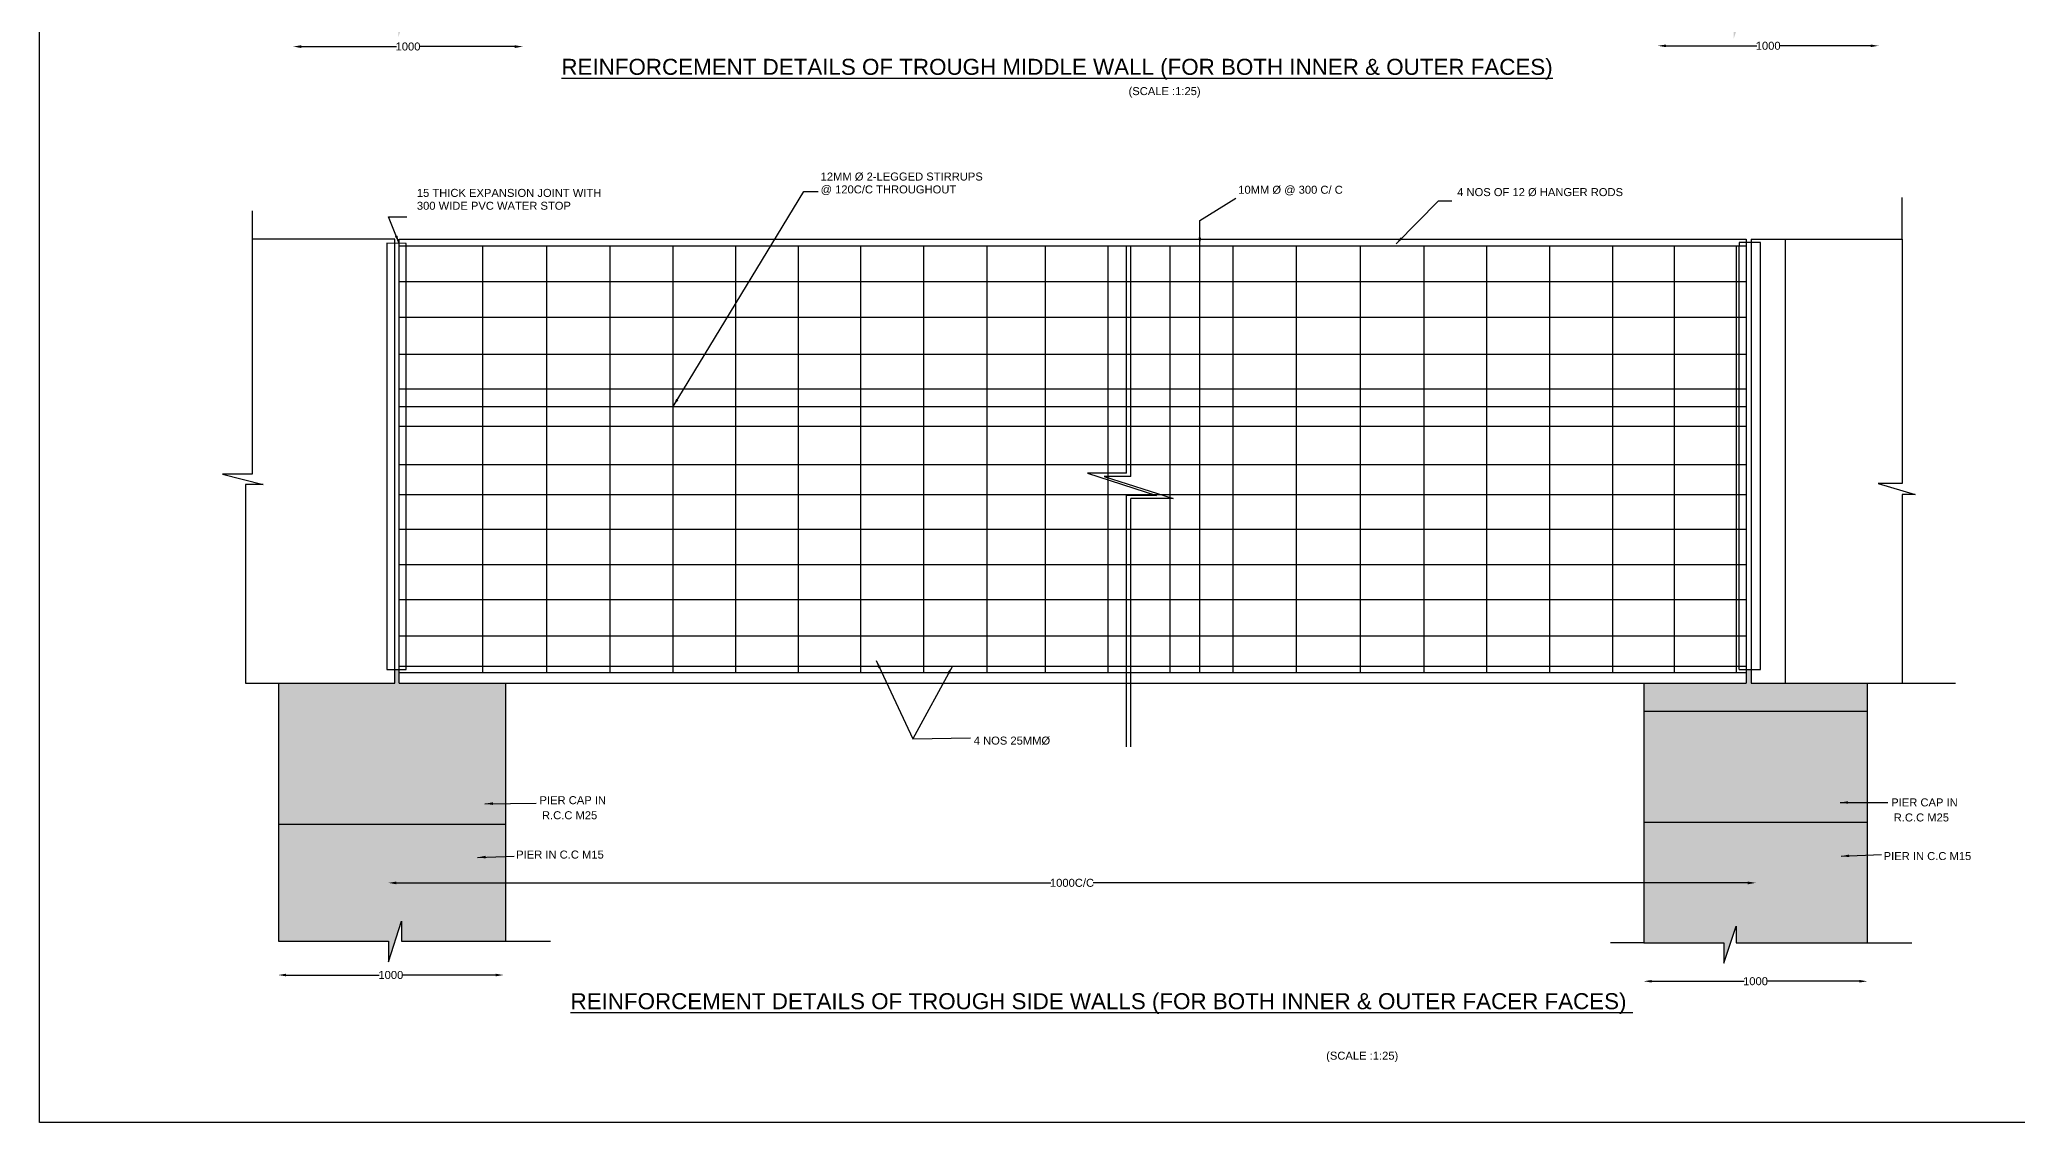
# Model space of a CAD drawing. Header units: millimetres. Extents: x 2521054 to 2545636, y 44350073 to 44368919.
# Drawn here: x 2521054 to 2534646, y 44350073 to 44357512 of the extents above; entities that cross this region are included whole.
import ezdxf

# ---------------------------------------------------------------- set-up
doc = ezdxf.new("R2010")
doc.units = ezdxf.units.MM
doc.header["$MEASUREMENT"] = 0
for name, color, linetype in [('DIMENSION', 7, 'Continuous'), ('DRAWING', 2, 'Continuous'), ('TEXT', 7, 'Continuous')]:
    doc.layers.add(name, color=color, linetype=linetype)
doc.styles.get("Standard").update_dxf_attribs({"font": 'arial.ttf', "height": 55})
doc.dimstyles.get("Standard").update_dxf_attribs({"dimtxt": 55, "dimasz": 55, "dimexe": 0.18, "dimexo": 0.0625, "dimgap": 0.09, "dimtad": 0, "dimdec": 0, "dimzin": 0, "dimdsep": 46, "dimtxsty": 'Standard', "dimcen": 0.09, "dimse1": 1, "dimse2": 1, "dimadec": 0, "dimazin": 0, "dimtfac": 1, "dimtdec": 0, "dimtofl": 0, "dimtmove": 0, "dimatfit": 3, "dimfxl": 1, "dimtolj": 1, "dimtzin": 0, "dimarcsym": 0})

# ---------------------------------------------------------------- blocks, each defined once
blk = doc.blocks.new('*D67')
at = {"layer": 'Defpoints', "color": 0, "transparency": 16777216}
for p in [(2532175, 44357441), (2533692, 44357469), (2533692, 44357455)]:
    blk.add_point(p, dxfattribs=at)
at = {"layer": 'DIMENSION', "color": 0, "lineweight": -2, "transparency": 16777216}
for p, q in [((2532230, 44357469), (2532854, 44357469)), ((2533637, 44357469), (2533013, 44357469))]:
    blk.add_line(p, q, dxfattribs=at)
at = {"layer": 'DIMENSION', "color": 0, "transparency": 16777216}
for points in [[(2532230, 44357478), (2532230, 44357460), (2532175, 44357469)], [(2533637, 44357478), (2533637, 44357460), (2533692, 44357469)]]:
    blk.add_solid(points, dxfattribs=at)
at = {"layer": 'DIMENSION', "color": 0, "transparency": 16777216, "insert": (2532933, 44357469), "char_height": 55, "attachment_point": 5}
blk.add_mtext('\\A1;1000', dxfattribs=at)
blk = doc.blocks.new('*D68')
at = {"layer": 'Defpoints', "color": 0, "transparency": 16777216}
for p in [(2522797, 44357464), (2522797, 44357457), (2524375, 44357460)]:
    blk.add_point(p, dxfattribs=at)
at = {"layer": 'DIMENSION', "color": 0, "lineweight": -2, "transparency": 16777216}
for p, q in [((2522852, 44357464), (2523507, 44357464)), ((2524320, 44357464), (2523666, 44357464))]:
    blk.add_line(p, q, dxfattribs=at)
at = {"layer": 'DIMENSION', "color": 0, "transparency": 16777216}
for points in [[(2522852, 44357473), (2522852, 44357454), (2522797, 44357464)], [(2524320, 44357473), (2524320, 44357454), (2524375, 44357464)]]:
    blk.add_solid(points, dxfattribs=at)
at = {"layer": 'DIMENSION', "color": 0, "transparency": 16777216, "insert": (2523586, 44357464), "char_height": 55, "attachment_point": 5}
blk.add_mtext('\\A1;1000', dxfattribs=at)
blk = doc.blocks.new('*D70')
at = {"layer": 'Defpoints', "color": 0, "transparency": 16777216}
for p in [(2532078, 44351031), (2533614, 44351043), (2533614, 44351039)]:
    blk.add_point(p, dxfattribs=at)
at = {"layer": 'DIMENSION', "color": 0, "lineweight": -2, "transparency": 16777216}
for p, q in [((2532133, 44351043), (2532767, 44351043)), ((2533559, 44351043), (2532926, 44351043))]:
    blk.add_line(p, q, dxfattribs=at)
at = {"layer": 'DIMENSION', "color": 0, "transparency": 16777216}
for points in [[(2532133, 44351052), (2532133, 44351034), (2532078, 44351043)], [(2533559, 44351052), (2533559, 44351034), (2533614, 44351043)]]:
    blk.add_solid(points, dxfattribs=at)
at = {"layer": 'DIMENSION', "color": 0, "transparency": 16777216, "insert": (2532846, 44351043), "char_height": 55, "attachment_point": 5}
blk.add_mtext('\\A1;1000', dxfattribs=at)
blk = doc.blocks.new('*D71')
at = {"layer": 'Defpoints', "color": 0, "transparency": 16777216}
for p in [(2522693, 44351086), (2522693, 44351086), (2524243, 44351090)]:
    blk.add_point(p, dxfattribs=at)
at = {"layer": 'DIMENSION', "color": 0, "lineweight": -2, "transparency": 16777216}
for p, q in [((2522748, 44351086), (2523388, 44351086)), ((2524188, 44351086), (2523547, 44351086))]:
    blk.add_line(p, q, dxfattribs=at)
at = {"layer": 'DIMENSION', "color": 0, "transparency": 16777216}
for points in [[(2522748, 44351095), (2522748, 44351077), (2522693, 44351086)], [(2524188, 44351095), (2524188, 44351077), (2524243, 44351086)]]:
    blk.add_solid(points, dxfattribs=at)
at = {"layer": 'DIMENSION', "color": 0, "transparency": 16777216, "insert": (2523468, 44351086), "char_height": 55, "attachment_point": 5}
blk.add_mtext('\\A1;1000', dxfattribs=at)
blk = doc.blocks.new('*D72')
at = {"layer": 'Defpoints', "color": 0, "transparency": 16777216}
for p in [(2523451, 44351700), (2532848, 44351719), (2532848, 44351704)]:
    blk.add_point(p, dxfattribs=at)
at = {"layer": 'DIMENSION', "color": 0, "lineweight": -2, "transparency": 16777216}
for p, q in [((2523506, 44351719), (2528003, 44351719)), ((2532793, 44351719), (2528295, 44351719))]:
    blk.add_line(p, q, dxfattribs=at)
at = {"layer": 'DIMENSION', "color": 0, "transparency": 16777216}
for points in [[(2523506, 44351728), (2523506, 44351709), (2523451, 44351719)], [(2532793, 44351728), (2532793, 44351709), (2532848, 44351719)]]:
    blk.add_solid(points, dxfattribs=at)
at = {"layer": 'DIMENSION', "color": 0, "transparency": 16777216, "insert": (2528149, 44351719), "char_height": 55, "attachment_point": 5}
blk.add_mtext('\\A1;1000C/C', dxfattribs=at)

msp = doc.modelspace()

# ---------------------------------------------------------------- hatches: boundary and pattern name
at = {"layer": 'DIMENSION'}
h = msp.add_hatch(dxfattribs=at)
h.set_pattern_fill('AR-CONC', color=0, scale=50, style=0)
h.set_pattern_definition([(50, (0, 0), (358.6300913, -31.3760675), [37.5, -412.5]), (355, (0, 0), (-69.3756668, 376.096067), [30, -330]), (100.4514, (29.9, -2.6), (289.2546909, 344.719771), [31.870095, -350.571056]), (46.1842, (0, 100), (533.6205243, -82.759507), [56.25, -618.75]), (96.6356, (44.47, 93.1), (467.331353, 487.0589355), [47.805144, -525.8565]), (351.1842, (0, 100), (467.3309726, 487.0593005), [45, -495]), (21, (50, 75), (298.453526, -201.3094453), [37.5, -412.5]), (326, (50, 75), (121.657666, 362.5750225), [30, -330]), (71.4514, (74.87, 58.22), (420.1113143, 161.2652484), [31.870095, -350.571056]), (37.5, (0, 0), (6.07992766, 166.4469269), [0, -326, 0, -335, 0, -331.25]), (7.5, (0, 0), (131.5347687, 197.20585594), [0, -191, 0, -318.5, 0, -126.25]), (327.5, (-111.5, 0), (266.9112181, -11.27743587), [0, -125, 0, -390, 0, -517.5]), (317.5, (-161.5, 0), (291.5930847, 50.0524912), [0, -162.5, 0, -259, 0, -367.5])])
h.paths.add_polyline_path([(2524326.5, 44358473), (2522764, 44358473), (2522764, 44357668.5), (2523519.5, 44357668.5), (2523519.5, 44357528.5), (2523610.5, 44357806), (2523610.5, 44357668.5), (2524326.5, 44357668.5)])
h.paths.add_polyline_path([(2533685, 44359250.5), (2532147.5, 44359250.5), (2532147.5, 44358487), (2533685, 44358487)])
h.paths.add_polyline_path([(2533685, 44358487), (2532147.5, 44358487), (2532147.5, 44357658.5), (2532696.5, 44357658.5), (2532696.5, 44357518.5), (2532781, 44357772), (2532781, 44357658.5), (2533685, 44357658.5)])
h.paths.add_polyline_path([(2533685, 44359442), (2532884.5, 44359442), (2532884.5, 44359535.5), (2532849.5, 44359535.5), (2532849.5, 44359442), (2532147.5, 44359442), (2532147.5, 44359250.5), (2533685, 44359250.5)])
h.paths.add_polyline_path([(2533616.5, 44352899.5), (2532079, 44352899.5), (2532079, 44352136), (2533616.5, 44352136)])
h.paths.add_polyline_path([(2533616.5, 44353091), (2532816, 44353091), (2532816, 44353184.5), (2532781, 44353184.5), (2532781, 44353091), (2532079, 44353091), (2532079, 44352899.5), (2533616.5, 44352899.5)])
h.paths.add_polyline_path([(2533616.5, 44352136), (2532079, 44352136), (2532079, 44351307.5), (2532628, 44351307.5), (2532628, 44351167.5), (2532712.5, 44351421), (2532712.5, 44351307.5), (2533616.5, 44351307.5)])
h.paths.add_polyline_path([(2524258, 44353091), (2523525, 44353091), (2523525, 44353185.5), (2523495, 44353185.5), (2523495, 44353091), (2522695.5, 44353091), (2522695.5, 44352122), (2524258, 44352122)])
h.paths.add_polyline_path([(2524258, 44352122), (2522695.5, 44352122), (2522695.5, 44351317.5), (2523451, 44351317.5), (2523451, 44351177.5), (2523542, 44351455), (2523542, 44351317.5), (2524258, 44351317.5)])

# ---------------------------------------------------------------- linework, layer by layer
at = {"layer": 'DIMENSION', "color": 0}
msp.add_lwpolyline([(2545581.1, 44350073.4), (2521053.9, 44350073.4), (2521053.9, 44368918.6), (2545581.1, 44368918.6)], close=True, dxfattribs=at)
at = {"layer": 'DRAWING', "color": 0}
for points in [[(2532816, 44356140), (2533855, 44356140), (2533855, 44356427.5)], [(2522516, 44356334.5), (2522516, 44354526), (2522312, 44354526), (2522589.5, 44354454.5), (2522468.5, 44354454.5), (2522468.5, 44353091), (2523495, 44353091), (2523495, 44356140), (2522516, 44356140)], [(2523525, 44353091), (2523525, 44356140), (2532781, 44356140), (2532781, 44353091)], [(2523525, 44356095), (2532781, 44356095)], [(2524101, 44353164.5), (2524101, 44356095)], [(2524540, 44353164.5), (2524540, 44356095)], [(2524974.5, 44353164.5), (2524974.5, 44356095)], [(2525407.5, 44353164.5), (2525407.5, 44356095)], [(2525838, 44353164.5), (2525838, 44356095)], [(2526270.5, 44353164.5), (2526270.5, 44356095)], [(2526697.5, 44353164.5), (2526697.5, 44356095)], [(2527131, 44353164.5), (2527131, 44356095)], [(2527567, 44353164.5), (2527567, 44356095)], [(2527967.5, 44353164.5), (2527967.5, 44356095)], [(2528396.5, 44353164.5), (2528396.5, 44356095)], [(2528524, 44354534), (2528524, 44356095)], [(2528554, 44354510.5), (2528554, 44356095)], [(2528824, 44353164.5), (2528824, 44356095)], [(2529027, 44353164.5), (2529027, 44356095)], [(2529256.5, 44353164.5), (2529256.5, 44356095)], [(2529692.5, 44353164.5), (2529692.5, 44356095)], [(2530130.5, 44353164.5), (2530130.5, 44356095)], [(2530568.5, 44353164.5), (2530568.5, 44356095)], [(2531000.5, 44353164.5), (2531000.5, 44356095)], [(2531431.5, 44353164.5), (2531431.5, 44356095)], [(2531864.5, 44353164.5), (2531864.5, 44356095)], [(2532290, 44353164.5), (2532290, 44356095)], [(2532715.5, 44353164.5), (2532715.5, 44356095)], [(2532733.5, 44353184.5), (2532879.5, 44353184.5), (2532879.5, 44356117), (2532733.5, 44356117), (2532733.5, 44356095)], [(2532733.5, 44353184.5), (2532733.5, 44356095)], [(2532816, 44356140), (2532816, 44353091), (2534220, 44353091)], [(2533050.5, 44356140), (2533050.5, 44353091)], [(2533855, 44356140), (2533855, 44354463), (2533690, 44354463), (2533943.5, 44354387.5), (2533855, 44354387.5), (2533855, 44353091)], [(2523525, 44355849), (2532781, 44355849)], [(2523525, 44355604), (2532781, 44355604)], [(2523525, 44355351.5), (2532781, 44355351.5)], [(2523525, 44355112.5), (2532781, 44355112.5)], [(2523525, 44354992), (2532781, 44354992)], [(2523525, 44354855.5), (2532781, 44354855.5)], [(2523525, 44354592.5), (2532781, 44354592.5)], [(2528524, 44354534), (2528254.5, 44354534), (2528729, 44354379.5), (2528524, 44354379.5)], [(2523525, 44354387.5), (2532781, 44354387.5)], [(2528554, 44354510.5), (2528370.5, 44354510.5), (2528843.5, 44354360), (2528554, 44354360)], [(2528524, 44352654), (2528524, 44354379.5)], [(2528554, 44352654), (2528554, 44354360)], [(2523525, 44354149), (2532781, 44354149)], [(2523525, 44353905), (2532781, 44353905)], [(2523525, 44353665), (2532781, 44353665)], [(2523525, 44353416), (2532781, 44353416)], [(2523525, 44353208.5), (2532781, 44353208.5)], [(2523525, 44353164.5), (2532781, 44353164.5)], [(2522695.5, 44353091), (2522695.5, 44351317.5), (2523451, 44351317.5), (2523451, 44351177.5), (2523542, 44351455), (2523542, 44351317.5), (2524566, 44351317.5)], [(2523525, 44353091), (2532781, 44353091)], [(2524258, 44351317.5), (2524258, 44353091)], [(2532079, 44353091), (2532079, 44351307.5), (2531849, 44351307.5)], [(2533616.5, 44351307.5), (2533616.5, 44353091)], [(2532079, 44352899.5), (2533616.5, 44352899.5)], [(2522695.5, 44352122), (2524258, 44352122)], [(2532079, 44352136), (2533616.5, 44352136)], [(2532079, 44351307.5), (2532628, 44351307.5), (2532628, 44351167.5), (2532712.5, 44351421), (2532712.5, 44351307.5), (2533921, 44351307.5)]]:
    msp.add_lwpolyline(points, dxfattribs=at)
msp.add_lwpolyline([(2523441, 44353185.5), (2523572.5, 44353185.5), (2523572.5, 44356111.5), (2523441, 44356112.7)], close=True, dxfattribs=at)

# ---------------------------------------------------------------- texts
at = {"layer": 'TEXT', "color": 0}
for s, height, p in [('%%UREINFORCEMENT DETAILS OF TROUGH MIDDLE WALL (FOR BOTH INNER & OUTER FACES)', 110, (2524639.9, 44357269.7)), ('(SCALE :1:25)', 55, (2528537.5, 44357130.4)), ('12MM Ø 2-LEGGED STIRRUPS ', 55, (2526421.6, 44356543.5)), ('15 THICK EXPANSION JOINT WITH ', 55, (2523646.8, 44356431.1)), ('@ 120C/C THROUGHOUT', 55, (2526421.6, 44356455.1)), ('10MM Ø @ 300 C/ C', 55, (2529291.3, 44356452.8)), ('4 NOS OF 12 Ø HANGER RODS ', 55, (2530795.8, 44356436.6)), ('300 WIDE PVC WATER STOP', 55, (2523646.8, 44356342.8)), ('4 NOS 25MMØ', 55, (2527473.8, 44352668.8)), ('PIER CAP IN  ', 55, (2524489.7, 44352259.5)), (' R.C.C M25', 55, (2524485.2, 44352156)), ('PIER CAP IN  ', 55, (2533778.9, 44352244.3)), (' R.C.C M25', 55, (2533774.5, 44352140.8)), ('PIER IN C.C M15', 55, (2524329.3, 44351885.9)), ('PIER IN C.C M15', 55, (2533726.8, 44351875.6)), ('%%UREINFORCEMENT DETAILS OF TROUGH SIDE WALLS (FOR BOTH INNER & OUTER FACER FACES) ', 110, (2524702.9, 44350851.2)), ('(SCALE :1:25)', 55, (2529895.6, 44350504.3))]:
    msp.add_text(s, height=height, dxfattribs=at).set_placement(p)

# ---------------------------------------------------------------- dimensions: what is measured, and where the dimension line sits
at = {"layer": 'DIMENSION', "color": 0}
for base, p1, p2, text, picture, middle in [((2533692.3, 44357469.2), (2532174.7, 44357440.8), (2533692.3, 44357455), '1000', '*D67', (2532933.5, 44357469.2)), ((2522797.1, 44357463.6), (2524375.1, 44357459.8), (2522797.1, 44357457.3), '1000', '*D68', (2523586.1, 44357463.6)), ((2532848.1, 44351718.6), (2523450.9, 44351700.4), (2532848.1, 44351703.7), '1000C/C', '*D72', (2528149.5, 44351718.6)), ((2522692.7, 44351086.3), (2524242.6, 44351089.7), (2522692.7, 44351086.3), '1000', '*D71', (2523467.7, 44351086.3)), ((2533614.5, 44351043), (2532077.8, 44351031.3), (2533614.5, 44351039.1), '1000', '*D70', (2532846.2, 44351043))]:
    dim = msp.add_linear_dim(base=base, p1=p1, p2=p2, text=text, dimstyle='Standard', dxfattribs=at)
    dim.commit()
    dim.dimension.update_dxf_attribs({"geometry": picture, "text_midpoint": middle})

# ---------------------------------------------------------------- leaders
for points in [[(2525407.5, 44354992), (2526307, 44356468), (2526404.1, 44356467.5)], [(2529027, 44356095), (2529027, 44356268.3), (2529275.7, 44356423.1)], [(2523525, 44356111.9), (2523451.3, 44356293.8), (2523578, 44356295)], [(2530376, 44356109.2), (2530667.7, 44356404.7), (2530759.1, 44356404.7)], [(2526803.9, 44353246.5), (2527056.2, 44352707.4), (2527450.8, 44352715.5)], [(2527327.4, 44353208.5), (2527056.2, 44352707.4)], [(2524114.5, 44352262.8), (2524465.8, 44352266.3)], [(2533427.7, 44352271.1), (2533755.4, 44352271.1)], [(2524064.4, 44351894), (2524315.1, 44351903.5)], [(2533434.7, 44351902.6), (2533711.7, 44351912.9)]]:
    msp.add_leader(points, dimstyle='Standard', override={"dimgap": 0.09, "dimtad": 0}, dxfattribs=at)

doc.saveas('drawing.dxf')
